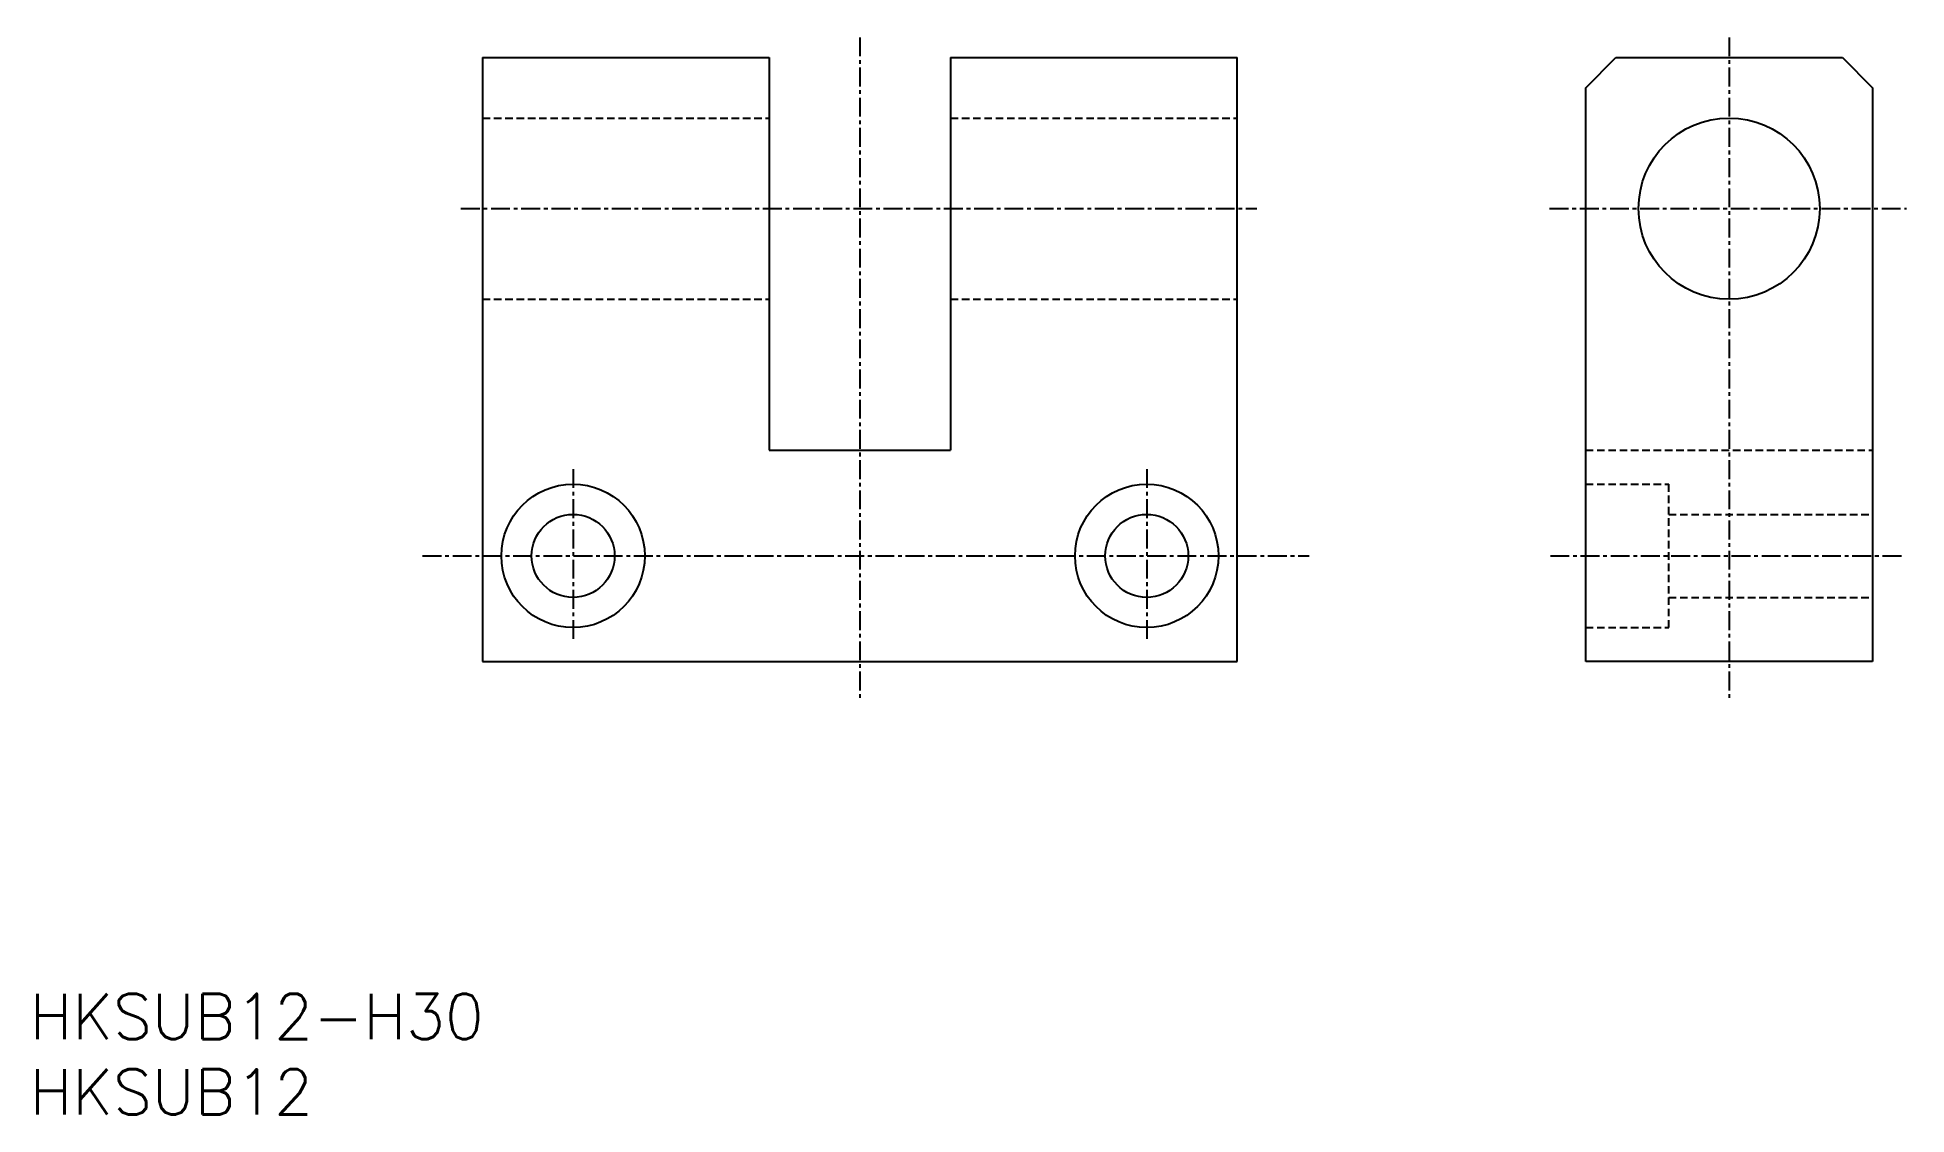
# Model space of a CAD drawing. Extents: x 1 to 124, y 0 to 71.
import ezdxf

# ---------------------------------------------------------------- set-up
doc = ezdxf.new("R2010")
doc.units = 0
doc.linetypes.add('CENTER', pattern=[2, 1.25, -0.25, 0.25, -0.25])
doc.linetypes.add('DASHED', pattern=[0.75, 0.5, -0.25])
doc.layers.get('0').update_dxf_attribs({"linetype": 'CONTINUOUS'})
doc.layers.add('CENTER', color=1, linetype='CENTER')
doc.styles.get("Standard").update_dxf_attribs({"font": 'txt.shx'})

# ---------------------------------------------------------------- blocks, each defined once
blk = doc.blocks.new('*U11')
at = {"color": 7, "linetype": 'CONTINUOUS'}
blk.add_text('HKSUB12', height=3, dxfattribs=at).set_placement((0, 0))
blk = doc.blocks.new('*U12')
at = {"color": 7, "linetype": 'CONTINUOUS'}
blk.add_text('HKSUB12-H30', height=3, dxfattribs=at).set_placement((0, 5))

msp = doc.modelspace()

# ---------------------------------------------------------------- linework, layer by layer
at = {"color": 7, "linetype": 'CONTINUOUS'}
for p, q in [((30, 70), (30, 30)), ((30, 70), (49, 70)), ((49, 70), (49, 44)), ((61, 70), (61, 44)), ((61, 70), (80, 70)), ((80, 30), (80, 70)), ((103.08, 68), (105.08, 70)), ((105.08, 70), (120.08, 70)), ((120.08, 70), (122.08, 68)), ((103.08, 30), (103.08, 68)), ((122.08, 68), (122.08, 30)), ((49, 44), (61, 44)), ((30, 30), (80, 30)), ((122.08, 30), (103.08, 30))]:
    msp.add_line(p, q, dxfattribs=at)
at = {"color": 3, "linetype": 'DASHED'}
for p, q in [((30, 66), (49, 66)), ((61, 66), (80, 66)), ((30, 54), (49, 54)), ((61, 54), (80, 54)), ((103.08, 44), (122.08, 44)), ((103.08, 41.75), (108.58, 41.75)), ((108.58, 32.25), (108.58, 41.75)), ((108.58, 39.75), (122.08, 39.75)), ((108.58, 34.25), (122.08, 34.25)), ((103.08, 32.25), (108.58, 32.25))]:
    msp.add_line(p, q, dxfattribs=at)
at = {"color": 7, "linetype": 'CONTINUOUS'}
for centre, radius in [((112.58, 60), 6), ((36, 37), 4.75), ((74, 37), 4.75), ((36, 37), 2.75), ((74, 37), 2.75)]:
    msp.add_circle(centre, radius, dxfattribs=at)
at = {"layer": 'CENTER', "color": 1, "linetype": 'CENTER'}
for p, q in [((55, 71.34), (55, 27.52)), ((112.58, 71.34), (112.58, 27.52)), ((28.57, 60), (81.3, 60)), ((100.69, 60), (124.34, 60)), ((36, 42.75), (36, 31.25)), ((74, 42.75), (74, 31.25)), ((26.03, 37), (84.76, 37)), ((100.74, 37), (124.09, 37))]:
    msp.add_line(p, q, dxfattribs=at)

# ---------------------------------------------------------------- block references
at = {"color": 7, "linetype": 'CONTINUOUS'}
for name in ['*U12', '*U11']:
    msp.add_blockref(name, (0, 0), dxfattribs=at)

doc.saveas('drawing.dxf')
